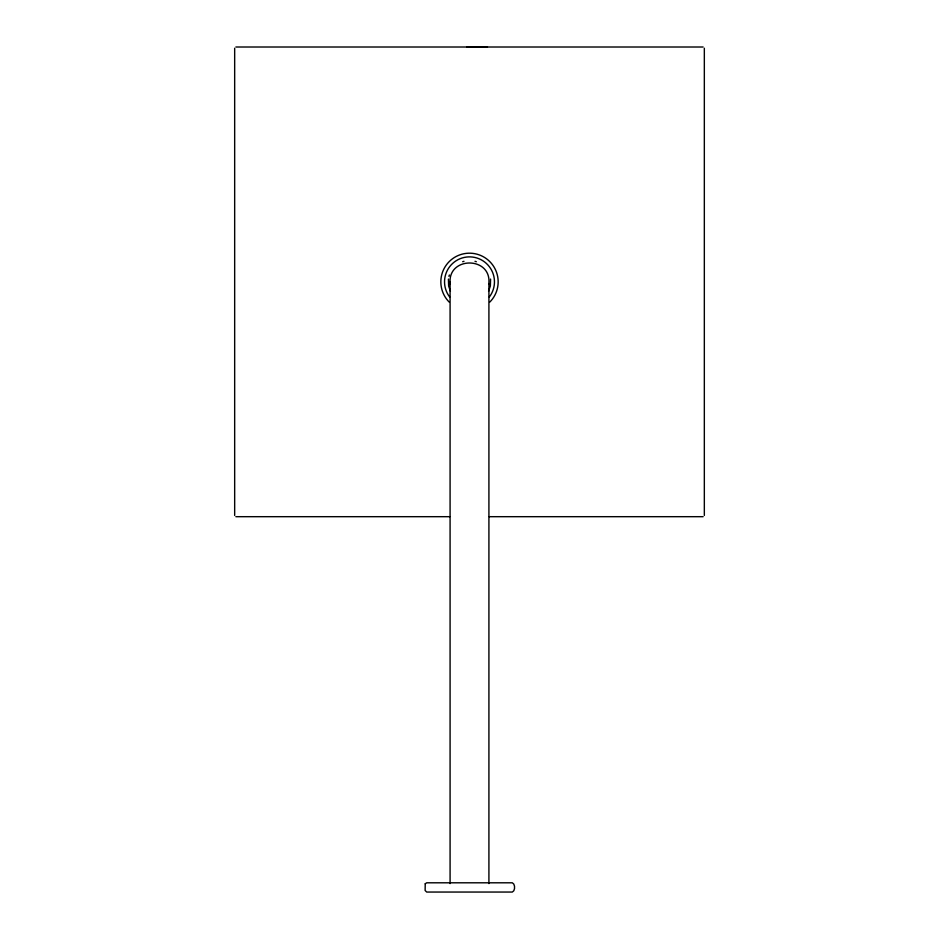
<?xml version="1.0" encoding="UTF-8"?>
<svg xmlns="http://www.w3.org/2000/svg" width="939" height="939" viewBox="0 0 939 939"><rect width="100%" height="100%" fill="white"/><g stroke="black" fill="none" stroke-linecap="round" stroke-linejoin="round"><path stroke-width="1.41" d="M450.086 883.576L450.086 282.099M488.914 284.153L488.914 883.576M488.75 284.376C492.576 255.842 446.424 255.913 450.251 284.376M448.419 279.071L448.642 285.996L450.427 291.254M483.116 46.95L487.458 46.95M448.959 276.348L449.358 275.01M488.573 291.254L490.358 285.996L490.581 279.071M462.669 261.711L463.995 261.312M235.865 47.009L703.135 47.009M235.865 516.685L449.722 516.685M489.278 516.685L703.135 516.685M475.005 261.312L476.331 261.711M704.332 48.218L704.332 515.476M482.188 46.95L479.477 46.95M478.69 46.95L475.838 46.95M475.65 46.95L466.836 46.95M234.668 48.218L234.668 515.476M449.229 302.112A28.663 28.663 0 0 1 449.229 261.582A28.663 28.663 0 0 1 489.771 261.582A28.663 28.663 0 0 1 489.771 302.112M449.699 297.041A24.966 24.966 0 0 1 452.633 263.436A24.966 24.966 0 0 1 486.367 263.436A24.966 24.966 0 0 1 489.301 297.041M425.238 883.775L425.121 890.477L426.693 892.05L512.307 892.05C515.37 891.076 515.37 883.775 512.307 882.801L426.693 882.801L425.238 883.775"/></g></svg>
